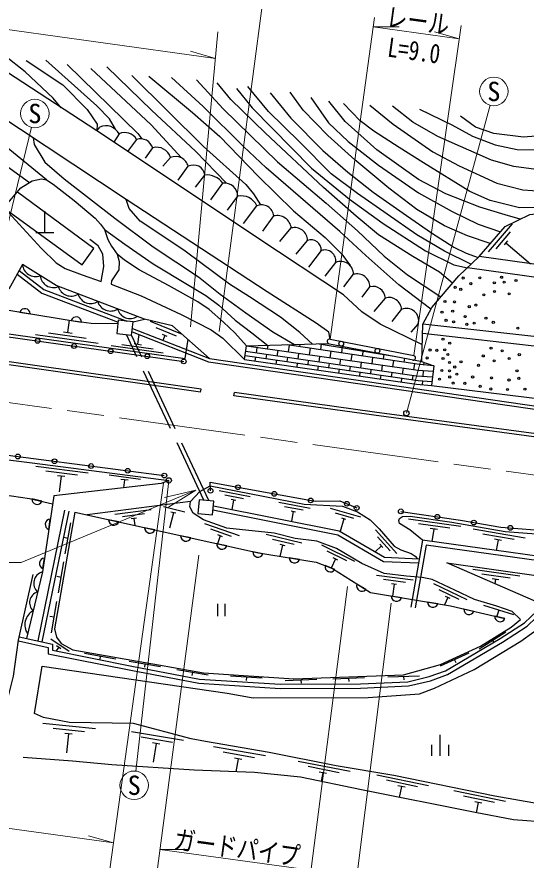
# Model space of a CAD drawing. Units: millimetres at full size, sheet at 1:1000; details may follow other scales. Extents: x 40000 to 680000, y 20000 to 380000.
# Drawn here: x 374512 to 422785, y 260007 to 339941 of the extents above; entities that cross this region are included whole.
import ezdxf
from ezdxf.enums import TextEntityAlignment as Align

# ---------------------------------------------------------------- set-up
doc = ezdxf.new("R2010")
doc.units = ezdxf.units.MM
doc.header["$LTSCALE"] = 1000
doc.linetypes.add('CHAIN', pattern=[18.5, 12, -1.5, 3.5, -1.5])
doc.linetypes.add('DASHED', pattern=[7.5, 6, -1.5])
for name, color, linetype, lineweight in [('M-BGD', 7, 'Continuous', 25), ('M-BMK', 2, 'CHAIN', 13), ('M-STR-HTXT', 7, 'Continuous', 13), ('M-STR-STRC', 7, 'Continuous', 25)]:
    doc.layers.add(name, color=color, linetype=linetype, lineweight=lineweight)
doc.styles.add('ＭＳ ゴシック', font='')
doc.styles.get('ＭＳ ゴシック').set_extended_font_data('MS Gothic')

# ---------------------------------------------------------------- blocks, each defined once
blk = doc.blocks.new('open_arrow')
at = {"color": 0, "linetype": 'Continuous', "lineweight": -2}
blk.add_lwpolyline([(7.5, 1.25), (0, 0), (7.5, -1.25)], dxfattribs=at)

msp = doc.modelspace()

# ---------------------------------------------------------------- linework, layer by layer
at = {"layer": 'M-BGD'}
for p, q in [((382088, 329123), (382381, 329493)), ((384199, 328859), (383693, 328057)), ((385864, 328327), (385010, 327182)), ((386713, 326561), (387389, 327532)), ((388348, 325780), (389082, 326606)), ((389803, 324457), (390755, 325773)), ((391458, 323800), (392316, 324946)), ((392890, 322599), (394050, 324167)), ((394493, 321618), (395446, 322930)), ((377163, 319487), (377163, 321535)), ((395982, 320368), (397257, 322022)), ((397828, 319625), (398863, 321067)), ((399454, 318650), (400523, 319928)), ((421470, 320322), (419184, 317672)), ((376323, 319487), (378003, 319487)), ((421285, 319557), (419914, 317967)), ((400982, 317431), (402060, 318751)), ((421032, 318712), (420712, 318341)), ((420872, 318527), (423203, 316543)), ((403359, 317786), (402150, 316226)), ((403737, 315365), (404740, 316665)), ((435397, 314799), (418336, 317240)), ((375041, 316474), (373748, 314120)), ((437159, 313308), (417217, 316161)), ((405494, 314354), (406427, 315536)), ((407228, 313357), (407982, 314361)), ((408373, 312005), (409451, 313289)), ((374807, 311959), (375785, 311798)), ((410097, 311068), (410974, 312209)), ((379342, 310025), (379504, 311186)), ((379665, 311166), (380644, 311014)), ((385538, 311032), (386614, 311275)), ((390204, 309831), (387193, 311065)), ((389647, 309670), (387704, 310467)), ((412564, 310844), (411862, 310053)), ((437089, 308086), (413009, 310827)), ((376288, 309846), (382230, 309016)), ((377518, 309977), (381083, 309479)), ((378926, 310083), (379758, 309967)), ((385986, 308915), (386113, 309823)), ((388766, 309642), (388312, 309828)), ((388539, 309735), (388348, 309271)), ((404195, 309403), (412131, 307827)), ((435960, 307300), (412985, 309915)), ((383443, 308786), (388395, 308094)), ((384467, 308885), (387438, 308470)), ((385639, 308964), (386332, 308867)), ((396087, 307456), (396272, 308746)), ((397262, 308605), (397185, 308067)), ((398301, 308804), (398252, 308464)), ((400324, 308827), (400232, 308183)), ((401344, 308890), (401314, 308681)), ((403180, 308943), (410272, 307777)), ((403372, 308948), (403292, 308388)), ((405358, 308707), (405271, 308096)), ((398175, 307925), (398122, 307556)), ((399242, 308324), (399164, 307783)), ((401222, 308043), (401144, 307499)), ((402303, 308534), (402212, 307902)), ((403202, 307762), (403124, 307215)), ((404281, 308242), (404192, 307621)), ((406260, 307949), (406173, 307340)), ((407325, 308335), (407249, 307803)), ((409292, 307963), (409228, 307510)), ((397132, 307700), (397077, 307314)), ((399111, 307412), (399056, 307030)), ((400154, 307641), (400101, 307268)), ((401090, 307124), (401036, 306746)), ((402134, 307357), (402080, 306980)), ((404114, 307073), (404059, 306692)), ((405182, 307481), (405104, 306931)), ((407163, 307200), (407083, 306648)), ((408238, 307657), (408153, 307059)), ((410217, 307364), (410133, 306778)), ((411259, 307589), (411206, 307218)), ((412195, 307071), (412113, 306498)), ((413084, 307192), (413066, 306964)), ((403070, 306836), (403016, 306462)), ((405049, 306548), (404996, 306178)), ((406094, 306790), (406038, 306404)), ((407028, 306260), (406975, 305894)), ((408073, 306506), (408017, 306116)), ((409143, 306919), (409063, 306364)), ((410053, 306222), (409997, 305828)), ((411123, 306638), (411043, 306080)), ((413023, 306409), (412979, 305851)), ((409007, 305972), (408955, 305610)), ((410986, 305684), (410935, 305327)), ((412033, 305938), (411976, 305540)), ((412946, 305428), (412918, 305076)), ((391928, 304357), (391971, 304654)), ((395092, 304023), (395134, 304320)), ((381276, 296679), (376317, 297316)), ((380246, 296509), (377271, 296891)), ((379067, 296358), (378373, 296447)), ((378720, 296403), (378529, 294915)), ((386228, 296103), (383252, 296486)), ((385057, 296012), (384362, 296101)), ((384710, 296056), (384613, 295307)), ((396633, 294445), (393688, 295013)), ((376889, 294026), (375924, 294250)), ((378017, 294538), (376928, 287322)), ((395987, 294264), (394220, 294605)), ((395253, 294100), (394841, 294180)), ((390963, 293996), (381166, 292730)), ((390446, 292981), (388409, 293488)), ((395047, 294140), (394875, 293252)), ((402300, 293351), (399354, 293920)), ((401654, 293170), (399886, 293511)), ((379038, 293176), (376495, 280779)), ((379430, 293096), (376885, 280691)), ((387257, 293215), (383786, 292766)), ((386601, 292827), (384518, 292558)), ((389355, 292943), (388993, 291488)), ((389593, 292884), (389117, 293002)), ((400919, 293006), (400507, 293086)), ((400713, 293046), (400535, 292124)), ((407112, 292522), (404226, 293340)), ((406453, 292397), (404721, 292888)), ((377536, 291349), (377684, 292329)), ((379101, 289031), (379619, 291986)), ((384172, 292063), (383204, 292277)), ((385841, 292427), (385355, 292364)), ((385598, 292395), (385684, 291727)), ((395631, 290736), (392327, 291892)), ((405505, 292354), (405167, 291165)), ((405707, 292296), (405303, 292411)), ((416582, 291621), (411633, 292332)), ((415550, 291466), (412580, 291893)), ((387588, 291304), (386621, 291519)), ((394871, 290684), (392889, 291377)), ((410517, 289065), (408520, 291304)), ((414369, 291333), (413676, 291432)), ((414022, 291382), (413853, 290203)), ((422686, 290519), (417762, 291385)), ((379360, 290508), (378947, 290581)), ((391005, 290546), (390038, 290761)), ((393781, 290748), (393516, 289988)), ((394013, 290667), (393550, 290828)), ((401539, 290038), (398138, 290866)), ((400788, 289912), (398748, 290409)), ((409893, 289313), (408695, 290656)), ((421649, 290396), (418694, 290916)), ((420465, 290300), (419775, 290421)), ((420120, 290361), (419943, 289355)), ((394422, 289787), (393455, 290002)), ((399697, 289869), (399437, 288801)), ((399935, 289811), (399459, 289927)), ((406562, 288319), (403427, 289875)), ((409070, 289785), (408464, 289244)), ((409210, 289628), (408931, 289942)), ((376978, 287652), (377126, 288632)), ((397839, 289029), (396872, 289244)), ((401300, 288505), (400322, 288660)), ((405802, 288362), (403921, 289295)), ((404947, 288451), (404509, 288669)), ((378453, 285333), (378971, 288287)), ((404647, 287555), (403726, 287921)), ((404728, 288560), (404298, 287694)), ((376928, 287322), (375418, 281020)), ((412077, 286548), (408603, 286976)), ((422198, 286913), (417743, 287543)), ((421265, 286742), (418592, 287120)), ((378712, 286810), (378298, 286883)), ((407587, 285648), (406749, 286177)), ((411345, 286336), (409261, 286593)), ((410510, 286137), (410023, 286197)), ((410266, 286167), (410125, 285017)), ((417207, 284692), (414047, 286197)), ((420198, 286589), (419574, 286678)), ((419886, 286633), (419827, 286212)), ((416446, 284722), (414550, 285625)), ((410965, 284877), (409988, 285040)), ((415369, 284903), (415034, 284198)), ((415590, 284797), (415148, 285008)), ((377790, 281555), (378308, 284510)), ((393532, 284297), (393532, 283123)), ((394232, 284297), (394232, 283123)), ((414417, 284301), (413440, 284464)), ((417842, 283585), (416877, 283809)), ((421625, 283245), (418763, 284143)), ((378049, 283032), (377635, 283105)), ((420768, 282905), (419803, 283129)), ((420194, 283694), (420014, 283122)), ((420874, 281622), (418338, 280020)), ((379470, 279772), (377730, 280948)), ((419606, 280821), (419709, 280658)), ((378483, 280186), (378244, 279832)), ((378686, 280049), (378280, 280323)), ((383893, 279071), (380939, 279597)), ((382416, 279334), (382363, 279039)), ((417367, 279619), (414633, 278383)), ((416000, 279001), (416123, 278727)), ((388124, 278316), (385171, 278843)), ((386647, 278579), (386595, 278284)), ((392637, 277538), (389681, 278048)), ((391159, 277793), (391108, 277497)), ((397762, 277244), (394769, 277444)), ((412668, 277458), (409670, 277354)), ((411169, 277406), (411179, 277107)), ((396266, 277344), (396246, 277045)), ((402941, 277121), (399943, 277018)), ((401442, 277070), (401452, 276770)), ((407461, 277278), (404463, 277174)), ((405962, 277226), (405972, 276926)), ((381960, 272442), (376985, 272944)), ((380929, 272184), (377944, 272485)), ((379748, 271941), (379052, 272012)), ((379400, 271976), (379219, 270186)), ((390314, 271355), (385383, 272182)), ((414651, 269904), (414651, 271897)), ((389268, 271165), (386309, 271662)), ((388074, 271000), (387384, 271116)), ((387729, 271058), (387431, 269283)), ((398084, 269899), (393159, 270759)), ((397037, 269716), (394082, 270232)), ((413851, 269904), (413851, 270950)), ((415451, 269904), (415451, 270950)), ((395843, 269559), (395153, 269680)), ((395498, 269620), (395281, 268379)), ((406093, 268396), (401186, 269358)), ((405054, 268294), (402110, 268871)), ((403868, 268221), (403181, 268355)), ((403524, 268288), (403365, 267477)), ((413537, 267062), (408640, 268073)), ((412497, 266970), (409559, 267577)), ((411310, 266909), (410624, 267050)), ((410967, 266979), (410756, 265958)), ((420821, 265558), (415925, 266569)), ((419781, 265466), (416843, 266073)), ((418594, 265405), (417909, 265546)), ((418252, 265476), (418048, 264489))]:
    msp.add_line(p, q, dxfattribs=at)
at = {"layer": 'M-BGD', "linetype": 'DASHED'}
for p, q in [((392247, 294130), (384902, 309821)), ((392708, 294088), (385368, 309768))]:
    msp.add_line(p, q, dxfattribs=at)
at = {"layer": 'M-BGD'}
for points in [[(412957, 308863), (408943, 310826), (407197, 311978), (405483, 313579), (403529, 314875), (399315, 317683), (382088, 329123), (370415, 336742)], [(378710, 331328), (377953, 332242), (375285, 334731), (373372, 336241)], [(375408, 335812), (378878, 333509), (381183, 331168), (382127, 329771), (382088, 329123)], [(383848, 329293), (383303, 330290), (382091, 331513), (377256, 335833)], [(379287, 335430), (385967, 328872), (386372, 328369)], [(381530, 335039), (387238, 329710), (390107, 326568)], [(394384, 324170), (391433, 327214), (387320, 331060), (383027, 335199)], [(404195, 309403), (404098, 310046), (402891, 310920), (398238, 313877), (384888, 322626), (367247, 334295), (368355, 331820), (370605, 325569), (371378, 324168), (372390, 322763), (373336, 321792), (376816, 318012), (378226, 316622), (379094, 316102), (380708, 315479), (382516, 314867), (382741, 316275), (382649, 317449), (382230, 318235), (381423, 318848)], [(385400, 334384), (392202, 327662), (396207, 324036), (396936, 323153), (397614, 322113)], [(387013, 334304), (391156, 330884), (393745, 328593), (397387, 324826), (400744, 321560), (403732, 319041), (405305, 317435), (406100, 316360)], [(413763, 312243), (410734, 314525), (407582, 317315), (405118, 319603), (398136, 325631), (395997, 327651), (392171, 331433), (389185, 334197)], [(391525, 333981), (394063, 331224), (399206, 326197), (403817, 322277), (406816, 319659), (409333, 317257), (411550, 315487), (414715, 313408)], [(415809, 314684), (414562, 315756), (412033, 317218), (408790, 319272), (406684, 321051), (403579, 323758), (398059, 328950), (394791, 332118), (393512, 333701)], [(417554, 316486), (415042, 317727), (412423, 319275), (406808, 323204), (404306, 325077), (401313, 328105), (398369, 330966), (396421, 333337)], [(395342, 333160), (396803, 331323), (402435, 325606), (406027, 322651), (409240, 320339), (413234, 317773), (415937, 316434), (417217, 316161)], [(398537, 332730), (400488, 330328), (403499, 327276), (405872, 325228), (408292, 323309), (411433, 321109), (413803, 319470), (415942, 318104), (417094, 317533), (418224, 317132)], [(419380, 318450), (417223, 319174), (415060, 320143), (412435, 321681), (409757, 323709), (406546, 326404), (403987, 328695), (401661, 331091), (400403, 332815)], [(377317, 324499), (372774, 328178), (368263, 332025)], [(402380, 332301), (404048, 329907), (405909, 328133), (408777, 325896), (412570, 323272), (415778, 321493), (418248, 320279), (420352, 319578)], [(422216, 320759), (420784, 321180), (418407, 321913), (415188, 323175), (412594, 324533), (408647, 327342), (405631, 330014), (404069, 331937)], [(439245, 327806), (436553, 325881), (433870, 324278), (431285, 322990), (429083, 322133), (426649, 321889), (422163, 321844), (419388, 322539), (417455, 323390), (413063, 326116), (410738, 327557), (408341, 329106), (407054, 330077), (405461, 331742)], [(407965, 331585), (410174, 329756), (413945, 327143), (416446, 325812), (419992, 324176), (422487, 323540), (425228, 323371), (428268, 323864), (431099, 324774), (433755, 326061), (435534, 327429), (436329, 328446)], [(432632, 328621), (431017, 327417), (429075, 326330), (426711, 325675), (424196, 325394), (421633, 325745), (419493, 326355), (414405, 328595), (412030, 329951), (410111, 331461)], [(412677, 331180), (415757, 329707), (417703, 328644), (419851, 327826), (421924, 327369), (423710, 327337), (426911, 327612), (428813, 328245), (430308, 329070)], [(427353, 329429), (426253, 328987), (424482, 328700), (422544, 328532), (419720, 328879), (417986, 329489), (416562, 330529)], [(369233, 329381), (370798, 327981), (372974, 326246), (375702, 324239)], [(376067, 328461), (376162, 327856), (377150, 326180), (378999, 324577), (383784, 320854), (387438, 318133), (391722, 315313), (393775, 313666), (396204, 311889), (398764, 310080), (400830, 308876)], [(373284, 321846), (374897, 323720), (375950, 324400), (376845, 324573), (377317, 324499), (377963, 324068), (379944, 322545), (381925, 320856), (382447, 320297), (382820, 319775), (383146, 318834), (383482, 318191), (384014, 317459), (384224, 316762), (384187, 315968), (383476, 314928), (383442, 314618), (386291, 313500), (390077, 311734), (392928, 310281), (394029, 309492), (396087, 307456)], [(373284, 321846), (380716, 316427), (381822, 317981), (374566, 323336)], [(402550, 308925), (401336, 310014), (399493, 311490), (396553, 313394), (394672, 314605), (390457, 317721), (388809, 318833), (386211, 320564), (385154, 321773), (384888, 322626)], [(412914, 307249), (413009, 310827), (413842, 312391), (416405, 315379), (418336, 317240), (420785, 320080), (423144, 321201), (424544, 321379), (426806, 321036), (428719, 320508), (430399, 319437), (432599, 317642), (434744, 315353), (437159, 313308)], [(382820, 319775), (384750, 318382), (387419, 316527), (390854, 314491), (392419, 313530), (393658, 312617), (395190, 311177), (396781, 309989), (398301, 308804)], [(396272, 308745), (395170, 309975), (394105, 311015), (392743, 312209), (391668, 312913), (388880, 314462), (386092, 315972), (384726, 316885), (384014, 317459)], [(374733, 315914), (377078, 314107), (384948, 311100)], [(386614, 311275), (378222, 314461), (375041, 316474)], [(326995, 315442), (331182, 315193), (354024, 312653), (390475, 307561), (390737, 309354)], [(354176, 315280), (354597, 314344), (370664, 312641), (379660, 311160), (381568, 310891), (384087, 310879)], [(374538, 315559), (376881, 313755), (384100, 310995)], [(331090, 314808), (338240, 314029), (353901, 312323), (373030, 309706), (390337, 307282)], [(391971, 304654), (373789, 307245), (338450, 311706), (329581, 312519), (324200, 312944), (315356, 313641), (310704, 313850), (300935, 313651), (292110, 313373), (286643, 312931), (276809, 311961)], [(391928, 304357), (373749, 306948), (338417, 311408), (329555, 312220), (324176, 312645), (315337, 313342), (310701, 313550), (300942, 313351), (292127, 313074), (286670, 312632), (276838, 311662)], [(392758, 307545), (389280, 310658), (386614, 311275)], [(385466, 310398), (392758, 307545), (443450, 300162)], [(385431, 310090), (392681, 307253), (443416, 299864)], [(396269, 308746), (403993, 308966), (411091, 307622), (412773, 307295), (414051, 306874), (413811, 305006)], [(396269, 308746), (412540, 306437), (413984, 306354)], [(414051, 306874), (412693, 306998), (400131, 308856)], [(396143, 307844), (412544, 305457), (413856, 305362)], [(413912, 305794), (412391, 305887), (396195, 308209)], [(396087, 307456), (412393, 305118), (413811, 305006)], [(413811, 305006), (422813, 303882), (443515, 301278), (469761, 297099), (481948, 295177), (494999, 292877), (498383, 292345), (497987, 292743)], [(326430, 303796), (332764, 303251), (338451, 302531), (352839, 300565), (375965, 297664), (388911, 296000)], [(327129, 303977), (334027, 303538), (388490, 296462)], [(498696, 287945), (491774, 289525), (488198, 290199), (482203, 291364), (475575, 292478), (472085, 293010), (458653, 295099), (442830, 297523), (427722, 299574), (408362, 302178), (395092, 304023)], [(498763, 288237), (491835, 289819), (488255, 290494), (482256, 291660), (475623, 292774), (472131, 293306), (458698, 295396), (442873, 297820), (427763, 299872), (408402, 302475), (395134, 304320)], [(321104, 302639), (325309, 301823), (332210, 300194), (338168, 299370), (343249, 298948), (347286, 298231), (353037, 297580), (361165, 296450), (375724, 294296), (377904, 293790)], [(388911, 296000), (388176, 295722), (378017, 294538)], [(392868, 295017), (392825, 295827), (402795, 294029), (405136, 294061), (406724, 293395)], [(422236, 282825), (421448, 283581), (420020, 284071), (417881, 284708), (416018, 285591), (413880, 286608), (412920, 286796), (411437, 286929), (409316, 287191), (407198, 288121), (404808, 289559), (402957, 290234), (400903, 290502), (398917, 290985), (394401, 291484), (392201, 292254), (391235, 292886), (390918, 293497), (390963, 293996), (391870, 294936), (392843, 295482)], [(392843, 295482), (401743, 293764), (405383, 293548), (406808, 293015), (408015, 292269), (408864, 291421), (410270, 289761), (410894, 289434), (411897, 289061), (412254, 288821), (412443, 288591)], [(393156, 293595), (405074, 291219), (409371, 288715), (412641, 288583)], [(380008, 292987), (378070, 281935), (378284, 281130), (378718, 280534), (379814, 279950), (387926, 278504), (392201, 277765), (400750, 277196), (411164, 277556), (414667, 278563), (418473, 280283), (421352, 282101), (422236, 282825)], [(380008, 292987), (397421, 289122), (402898, 288250), (404423, 287644), (408033, 285367), (415621, 284100), (420768, 282905)], [(393098, 293199), (404930, 290840), (409256, 288320), (412598, 288184)], [(412973, 290326), (411748, 291305), (410766, 291914), (410716, 292210), (410786, 292396), (411079, 292569), (411780, 292614), (415735, 292046), (420803, 291154), (428363, 290592), (431669, 290235), (440364, 288534), (449631, 287417), (464402, 285410), (473720, 284340), (485594, 281939), (500699, 278881)], [(410907, 293068), (416570, 292221), (420376, 291579), (431682, 290677), (439226, 289139), (472286, 285039), (488533, 281755), (500519, 279291)], [(433795, 287424), (412973, 290326), (411862, 283984)], [(433759, 287025), (413300, 289876), (412256, 283915)], [(424424, 284214), (415264, 288196), (428176, 286370), (435861, 285276), (447521, 283821), (463303, 281610), (472561, 280104), (479989, 278760), (491675, 276431), (495503, 275510), (500539, 274398)], [(368544, 271202), (372519, 274046), (373410, 274893), (373673, 275425), (374190, 277449), (374666, 280873), (376055, 287071)], [(374654, 280781), (377481, 280148), (377481, 279576), (385325, 278012), (391770, 276774), (399462, 276287), (407084, 276310), (411639, 276519), (413708, 277015), (415326, 277593), (420532, 280681), (422884, 282185), (424585, 283814), (426055, 283814), (427949, 282144), (431529, 281437), (434233, 279283), (444609, 273419)], [(374734, 281173), (377881, 280468), (377881, 279904), (385401, 278405), (391821, 277172), (399474, 276687), (407074, 276710), (411582, 276916), (413593, 277399), (415155, 277957), (420322, 281022), (422636, 282501), (424424, 284214), (426206, 284214), (428132, 282515), (431702, 281811), (434458, 279615), (444801, 273770)], [(376174, 273901), (376896, 278393), (394451, 275823), (396912, 275385), (407818, 275426), (412688, 275764), (414087, 276292), (417857, 278077), (422275, 280751), (423512, 281658), (424268, 281988), (424810, 282011), (425924, 281687), (428287, 280674), (431601, 279195), (434929, 277593), (437834, 276011), (442722, 273192), (445094, 271677), (447422, 270213), (449637, 268513), (450819, 267332), (451724, 266243), (452573, 264903)], [(452573, 264903), (446085, 265486), (443187, 265577), (434701, 265372), (430328, 265047), (427727, 265059), (423944, 265329), (419804, 266074), (410257, 268045), (404772, 268961), (398412, 270207), (392383, 271260), (391044, 271518), (385564, 272960), (379509, 273051), (377037, 273525), (376174, 273901)], [(452315, 271933), (452934, 269102), (453111, 267525), (452577, 265077), (452554, 263938), (452233, 263471), (451641, 263378), (445626, 263556), (441214, 263390), (424961, 263578), (421595, 263836), (417952, 264507), (407173, 266681), (401409, 267886), (397035, 268311), (391308, 268535), (383529, 269037), (379792, 269382), (375097, 269748)]]:
    msp.add_lwpolyline(points, dxfattribs=at)
for points in [[(383978, 309926), (385394, 309765), (385538, 311032), (384123, 311194)], [(391664, 292877), (393058, 292752), (393175, 294047), (391780, 294172)]]:
    msp.add_lwpolyline(points, close=True, dxfattribs=at)
for centre, radius in [((416812, 315186), 100), ((418404, 315210), 100), ((420459, 315257), 100), ((421826, 314949), 100), ((416063, 314307), 100), ((416586, 314117), 100), ((417548, 314652), 100), ((419770, 314735), 100), ((420709, 314794), 100), ((418772, 313595), 100), ((419794, 313915), 100), ((421172, 313690), 100), ((415089, 312965), 100), ((415992, 312918), 100), ((417394, 312467), 100), ((418024, 312621), 100), ((414815, 311944), 100), ((415825, 312039), 100), ((415196, 311172), 100), ((415909, 311030), 100), ((417014, 311529), 100), ((417857, 310911), 100), ((418974, 311374), 100), ((419675, 310982), 100), ((417156, 310792), 100), ((422004, 310424), 100), ((376472, 309224), 225), ((414907, 309396), 100), ((379938, 308739), 225), ((405260, 308963), 225), ((415543, 309012), 100), ((419461, 308539), 100), ((383404, 308253), 225), ((386870, 307768), 225), ((408694, 308282), 225), ((413679, 308362), 100), ((414315, 308332), 100), ((415069, 308376), 100), ((415365, 307933), 100), ((418722, 307800), 100), ((420511, 308288), 100), ((422138, 307918), 100), ((390337, 307282), 225), ((413398, 307608), 100), ((414907, 307563), 100), ((415513, 307179), 100), ((416607, 307238), 100), ((418264, 306913), 100), ((419757, 307342), 100), ((421177, 307549), 100), ((414788, 306425), 100), ((415513, 306381), 100), ((416016, 306751), 100), ((416223, 306071), 100), ((421916, 306381), 100), ((414567, 305598), 100), ((415543, 305805), 100), ((417716, 305805), 100), ((419506, 305716), 100), ((421162, 305524), 100), ((422094, 305672), 100), ((415868, 305228), 100), ((416977, 305199), 100), ((418426, 304918), 100), ((419432, 304667), 100), ((421014, 304622), 100), ((422670, 304652), 100), ((374607, 298266), 225), ((378078, 297815), 225), ((381549, 297364), 225), ((385020, 296913), 225), ((388490, 296462), 225), ((392868, 295017), 225), ((395472, 295349), 225), ((398916, 294728), 225), ((402361, 294108), 225), ((405798, 293783), 225), ((406724, 293395), 225), ((410907, 293068), 225), ((414368, 292551), 225), ((417826, 292009), 225), ((421287, 291507), 225)]:
    msp.add_circle(centre, radius, dxfattribs=at)
for centre, radius, start, end in [((382953, 328212), 1403, 27.46578, 114.08899), ((384732, 327658), 1314, 30.60528, 113.95552), ((386217, 327145), 1234, 18.26292, 106.6507), ((387750, 326181), 1398, 17.69773, 104.96688), ((389553, 325455), 1243, 14.8025, 112.23876), ((391256, 324831), 1067, 6.20062, 117.9916), ((392495, 323024), 1930, 36.32378, 95.32191), ((394227, 322961), 1219, 358.55744, 98.33309), ((395804, 321385), 1587, 23.70308, 103.0665), ((397716, 320966), 1152, 5.04107, 113.44848), ((399191, 319766), 1342, 6.92449, 104.15587), ((400842, 318752), 1218, 359.93046, 105.17631), ((402398, 317849), 963, 356.30474, 110.53252), ((403701, 316796), 1047, 352.77134, 109.04023), ((405200, 315527), 1227, 0.43627, 111.98583), ((376288, 316573), 1250, 184.53933, 290.79954), ((377971, 315535), 1250, 185.8919, 292.1521), ((406757, 314356), 1225, 0.21796, 105.62319), ((379644, 314724), 1250, 196.07991, 302.34011), ((408254, 313190), 1202, 4.72138, 103.08629), ((381513, 314014), 1250, 196.07991, 302.34011), ((383383, 313304), 1250, 196.07991, 302.34011), ((409791, 312155), 1184, 2.62529, 106.6946), ((375280, 311782), 505, 1.81915, 159.47734), ((385253, 312594), 1250, 196.07991, 302.34011), ((411435, 311138), 1166, 345.40423, 113.28872), ((380140, 310994), 505, 2.37945, 160.03764), ((404151, 309183), 225, 78.78985, 258.78985), ((412087, 307606), 225, 258.78985, 78.78985), ((376429, 294233), 505, 178.10271, 335.7609), ((377706, 291825), 505, 92.59265, 250.25084), ((383709, 292266), 505, 178.65493, 336.31312), ((387126, 291507), 505, 178.65493, 336.31312), ((390543, 290749), 505, 178.65493, 336.31312), ((393960, 289990), 505, 178.65493, 336.31312), ((377149, 288127), 505, 92.59265, 250.25084), ((397376, 289232), 505, 178.65493, 336.31312), ((400826, 288679), 505, 182.1329, 339.79109), ((404223, 287829), 505, 169.49291, 327.1511), ((377226, 286242), 1120, 105.40644, 227.63745), ((407220, 285995), 505, 158.921, 316.57919), ((376760, 284408), 1047, 105.99362, 227.05026), ((410493, 285055), 505, 181.69622, 339.35441), ((413945, 284479), 505, 181.69622, 339.35441), ((417381, 283792), 505, 178.0983, 335.75649), ((376795, 282311), 1527, 119.39363, 213.65029), ((420308, 283112), 505, 178.0983, 335.75649)]:
    msp.add_arc(centre, radius, start, end, dxfattribs=at)
at = {"layer": 'M-BMK'}
msp.add_lwpolyline([(312611, 309991), (318458, 309819), (324592, 309494), (339441, 308002), (365902, 304465), (464886, 290795), (476773, 288865), (488894, 286457), (497009, 284636), (503692, 282898), (511689, 280326), (518651, 277701), (528872, 273334), (537271, 269028), (543765, 265383), (549322, 261936), (554919, 258104), (557880, 256163)], dxfattribs=at)
at = {"layer": 'M-STR-HTXT'}
for p, q in [((393691, 310118), (398418, 346064)), ((404195, 309403), (408409, 339879)), ((408287, 338992), (410742, 338998)), ((408287, 338992), (416445, 337865)), ((412131, 307830), (416625, 339114)), ((390985, 310563), (393574, 338537)), ((416445, 337865), (414084, 338536)), ((393340, 336008), (390978, 336679)), ((411437, 302375), (419369, 331568)), ((370661, 308032), (375897, 329471)), ((388911, 296000), (385785, 268444)), ((383332, 259157), (388421, 295748)), ((387772, 258747), (391757, 288910)), ((402109, 256858), (405861, 285943)), ((406492, 256407), (410007, 284369)), ((383676, 261631), (381314, 262302)), ((388072, 261024), (390527, 261030)), ((388072, 261024), (402391, 259047))]:
    msp.add_line(p, q, dxfattribs=at)
for points in [[(334493, 343675), (343511, 342769), (370614, 339147), (393340, 336008)], [(391474, 295074), (374908, 288222), (350166, 288222)], [(324243, 269328), (334790, 268268), (360517, 264830), (383676, 261631)]]:
    msp.add_lwpolyline(points, dxfattribs=at)
for centre in [(419723, 332871), (376217, 330782), (385633, 267103)]:
    msp.add_circle(centre, 1350, dxfattribs=at)
at = {"layer": 'M-STR-STRC'}
for centre in [(411437, 302375), (388911, 296000)]:
    msp.add_circle(centre, 250, dxfattribs=at)

# ---------------------------------------------------------------- block references
at = {"layer": 'M-STR-HTXT', "xscale": 400, "yscale": 400, "rotation": 202.5}
msp.add_blockref('open_arrow', (391474, 295074), dxfattribs=at)

# ---------------------------------------------------------------- texts
at = {"layer": 'M-STR-HTXT', "style": 'ＭＳ ゴシック', "width": 0.8}
for s, p in [('レール', (412323, 338119)), ('L=9.0', (411960, 335300)), ('ガードパイプ', (395189, 259726))]:
    msp.add_text(s, height=1833, rotation=352.137, dxfattribs=at).set_placement(p, align=Align.BOTTOM_CENTER)
at = {"layer": 'M-STR-HTXT', "style": 'ＭＳ ゴシック'}
for p in [(419723, 332871), (376217, 330782), (385633, 267103)]:
    msp.add_text('S', height=1833, dxfattribs=at).set_placement(p, align=Align.MIDDLE_CENTER)

doc.saveas('drawing.dxf')
